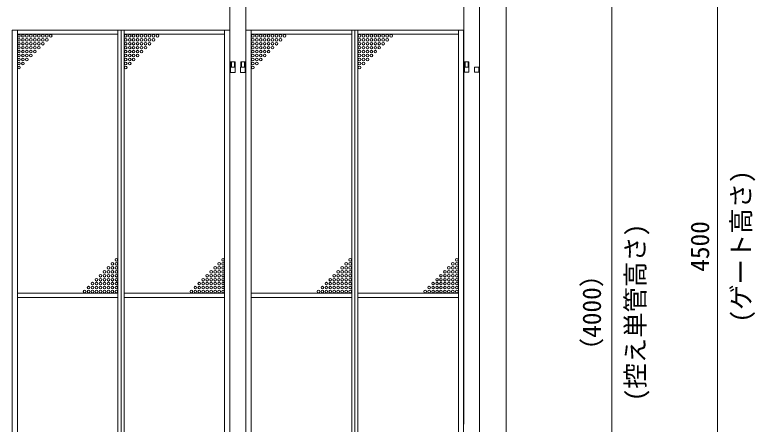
# Model space of a CAD drawing. Units: millimetres, scale not verified. Extents: x -10062 to 10062, y -16938 to 16938.
# Drawn here: x -1522 to 1281, y 7802 to 9351 of the extents above; entities that cross this region are included whole.
import ezdxf
from ezdxf.enums import TextEntityAlignment as Align

# ---------------------------------------------------------------- set-up
doc = ezdxf.new("R2010")
doc.units = ezdxf.units.MM
doc.header["$LTSCALE"] = 90
doc.linetypes.add('DASHED1', pattern=[1.8, 1.2, -0.6])
for name, color, linetype, lineweight in [('0-2_ACCG-3018', 134, 'Continuous', 18), ('0-C_寸法', 134, 'Continuous', 18), ('0-D_側固定棒', 134, 'Continuous', 18), ('1-1_中央走行棒', 134, 'Continuous', 18), ('1-9_標準ﾊﾟﾈﾙ', 134, 'Continuous', 18), ('1-A_標準柱', 134, 'Continuous', 18)]:
    doc.layers.add(name, color=color, linetype=linetype, lineweight=lineweight)
doc.styles.add('ＭＳ ゴシック', font='')
doc.styles.get('ＭＳ ゴシック').set_extended_font_data('MS Gothic')

msp = doc.modelspace()

# ---------------------------------------------------------------- linework, layer by layer
at = {"layer": '0-2_ACCG-3018'}
for centre in [(-1506.25, 9271.56), (-1506.25, 9256.56), (-1491.25, 9271.56), (-1491.25, 9256.56), (-1476.25, 9271.56), (-1476.25, 9256.56), (-1461.25, 9271.56), (-1461.25, 9256.56), (-1446.25, 9271.56), (-1446.25, 9256.56), (-1431.25, 9271.56), (-1431.25, 9256.56), (-1416.25, 9271.56), (-1416.25, 9256.56), (-1401.25, 9271.56), (-1401.25, 9256.56), (-1386.25, 9271.56), (-1102.25, 9271.56), (-1102.25, 9256.56), (-1087.25, 9271.56), (-1087.25, 9256.56), (-1072.25, 9271.56), (-1072.25, 9256.56), (-1057.25, 9271.56), (-1057.25, 9256.56), (-1042.25, 9271.56), (-1042.25, 9256.56), (-1027.25, 9271.56), (-1027.25, 9256.56), (-1012.25, 9271.56), (-1012.25, 9256.56), (-997.25, 9271.56), (-997.25, 9256.56), (-982.25, 9271.56), (-621.25, 9271.56), (-621.25, 9256.56), (-606.25, 9271.56), (-606.25, 9256.56), (-591.25, 9271.56), (-591.25, 9256.56), (-576.25, 9271.56), (-576.25, 9256.56), (-561.25, 9271.56), (-561.25, 9256.56), (-546.25, 9271.56), (-546.25, 9256.56), (-531.25, 9271.56), (-531.25, 9256.56), (-516.25, 9271.56), (-516.25, 9256.56), (-501.25, 9271.56), (-217.25, 9271.56), (-217.25, 9256.56), (-202.25, 9271.56), (-202.25, 9256.56), (-187.25, 9271.56), (-187.25, 9256.56), (-172.25, 9271.56), (-172.25, 9256.56), (-157.25, 9271.56), (-157.25, 9256.56), (-142.25, 9271.56), (-142.25, 9256.56), (-127.25, 9271.56), (-127.25, 9256.56), (-112.25, 9271.56), (-112.25, 9256.56), (-97.25, 9271.56), (-1506.25, 9241.56), (-1506.25, 9226.56), (-1491.25, 9241.56), (-1491.25, 9226.56), (-1476.25, 9241.56), (-1476.25, 9226.56), (-1461.25, 9241.56), (-1461.25, 9226.56), (-1446.25, 9241.56), (-1446.25, 9226.56), (-1431.25, 9241.56), (-1431.25, 9226.56), (-1416.25, 9241.56), (-1102.25, 9241.56), (-1102.25, 9226.56), (-1087.25, 9241.56), (-1087.25, 9226.56), (-1072.25, 9241.56), (-1072.25, 9226.56), (-1057.25, 9241.56), (-1057.25, 9226.56), (-1042.25, 9241.56), (-1042.25, 9226.56), (-1027.25, 9241.56), (-1027.25, 9226.56), (-1012.25, 9241.56), (-621.25, 9241.56), (-621.25, 9226.56), (-606.25, 9241.56), (-606.25, 9226.56), (-591.25, 9241.56), (-591.25, 9226.56), (-576.25, 9241.56), (-576.25, 9226.56), (-561.25, 9241.56), (-561.25, 9226.56), (-546.25, 9241.56), (-546.25, 9226.56), (-531.25, 9241.56), (-217.25, 9241.56), (-217.25, 9226.56), (-202.25, 9241.56), (-202.25, 9226.56), (-187.25, 9241.56), (-187.25, 9226.56), (-172.25, 9241.56), (-172.25, 9226.56), (-157.25, 9241.56), (-157.25, 9226.56), (-142.25, 9241.56), (-142.25, 9226.56), (-127.25, 9241.56), (-1506.25, 9211.56), (-1506.25, 9196.56), (-1491.25, 9211.56), (-1491.25, 9196.56), (-1476.25, 9211.56), (-1476.25, 9196.56), (-1461.25, 9211.56), (-1461.25, 9196.56), (-1446.25, 9211.56), (-1102.25, 9211.56), (-1102.25, 9196.56), (-1087.25, 9211.56), (-1087.25, 9196.56), (-1072.25, 9211.56), (-1072.25, 9196.56), (-1057.25, 9211.56), (-1057.25, 9196.56), (-1042.25, 9211.56), (-621.25, 9211.56), (-621.25, 9196.56), (-606.25, 9211.56), (-606.25, 9196.56), (-591.25, 9211.56), (-591.25, 9196.56), (-576.25, 9211.56), (-576.25, 9196.56), (-561.25, 9211.56), (-217.25, 9211.56), (-217.25, 9196.56), (-202.25, 9211.56), (-202.25, 9196.56), (-187.25, 9211.56), (-187.25, 9196.56), (-172.25, 9211.56), (-172.25, 9196.56), (-157.25, 9211.56), (-1506.25, 9181.56), (-1506.25, 9166.56), (-1491.25, 9181.56), (-1491.25, 9166.56), (-1476.25, 9181.56), (-1102.25, 9181.56), (-1102.25, 9166.56), (-1087.25, 9181.56), (-1087.25, 9166.56), (-1072.25, 9181.56), (-621.25, 9181.56), (-621.25, 9166.56), (-606.25, 9181.56), (-606.25, 9166.56), (-591.25, 9181.56), (-217.25, 9181.56), (-217.25, 9166.56), (-202.25, 9181.56), (-202.25, 9166.56), (-187.25, 9181.56), (-1506.25, 9151.56), (-1102.25, 9151.56), (-621.25, 9151.56), (-217.25, 9151.56), (-1152.75, 8408.56), (-1137.75, 8423.56), (-1137.75, 8408.56), (-748.75, 8408.56), (-733.75, 8423.56), (-733.75, 8408.56), (-267.75, 8408.56), (-252.75, 8423.56), (-252.75, 8408.56), (136.25, 8408.56), (151.25, 8423.56), (151.25, 8408.56), (-1182.75, 8378.56), (-1167.75, 8393.56), (-1167.75, 8378.56), (-1152.75, 8393.56), (-1152.75, 8378.56), (-1137.75, 8393.56), (-1137.75, 8378.56), (-778.75, 8378.56), (-763.75, 8393.56), (-763.75, 8378.56), (-748.75, 8393.56), (-748.75, 8378.56), (-733.75, 8393.56), (-733.75, 8378.56), (-297.75, 8378.56), (-282.75, 8393.56), (-282.75, 8378.56), (-267.75, 8393.56), (-267.75, 8378.56), (-252.75, 8393.56), (-252.75, 8378.56), (106.25, 8378.56), (121.25, 8393.56), (121.25, 8378.56), (136.25, 8393.56), (136.25, 8378.56), (151.25, 8393.56), (151.25, 8378.56), (-1212.75, 8348.56), (-1197.75, 8363.56), (-1197.75, 8348.56), (-1182.75, 8363.56), (-1182.75, 8348.56), (-1167.75, 8363.56), (-1167.75, 8348.56), (-1152.75, 8363.56), (-1152.75, 8348.56), (-1137.75, 8363.56), (-1137.75, 8348.56), (-808.75, 8348.56), (-793.75, 8363.56), (-793.75, 8348.56), (-778.75, 8363.56), (-778.75, 8348.56), (-763.75, 8363.56), (-763.75, 8348.56), (-748.75, 8363.56), (-748.75, 8348.56), (-733.75, 8363.56), (-733.75, 8348.56), (-327.75, 8348.56), (-312.75, 8363.56), (-312.75, 8348.56), (-297.75, 8363.56), (-297.75, 8348.56), (-282.75, 8363.56), (-282.75, 8348.56), (-267.75, 8363.56), (-267.75, 8348.56), (-252.75, 8363.56), (-252.75, 8348.56), (76.25, 8348.56), (91.25, 8363.56), (91.25, 8348.56), (106.25, 8363.56), (106.25, 8348.56), (121.25, 8363.56), (121.25, 8348.56), (136.25, 8363.56), (136.25, 8348.56), (151.25, 8363.56), (151.25, 8348.56), (-1227.75, 8333.56), (-1212.75, 8333.56), (-1197.75, 8333.56), (-1182.75, 8333.56), (-1167.75, 8333.56), (-1152.75, 8333.56), (-1137.75, 8333.56), (-823.75, 8333.56), (-808.75, 8333.56), (-793.75, 8333.56), (-778.75, 8333.56), (-763.75, 8333.56), (-748.75, 8333.56), (-733.75, 8333.56), (-342.75, 8333.56), (-327.75, 8333.56), (-312.75, 8333.56), (-297.75, 8333.56), (-282.75, 8333.56), (-267.75, 8333.56), (-252.75, 8333.56), (61.25, 8333.56), (76.25, 8333.56), (91.25, 8333.56), (106.25, 8333.56), (121.25, 8333.56), (136.25, 8333.56), (151.25, 8333.56), (-1257.75, 8303.56), (-1242.75, 8318.56), (-1242.75, 8303.56), (-1227.75, 8318.56), (-1227.75, 8303.56), (-1212.75, 8318.56), (-1212.75, 8303.56), (-1197.75, 8318.56), (-1197.75, 8303.56), (-1182.75, 8318.56), (-1182.75, 8303.56), (-1167.75, 8318.56), (-1167.75, 8303.56), (-1152.75, 8318.56), (-1152.75, 8303.56), (-1137.75, 8318.56), (-1137.75, 8303.56), (-853.75, 8303.56), (-838.75, 8318.56), (-838.75, 8303.56), (-823.75, 8318.56), (-823.75, 8303.56), (-808.75, 8318.56), (-808.75, 8303.56), (-793.75, 8318.56), (-793.75, 8303.56), (-778.75, 8318.56), (-778.75, 8303.56), (-763.75, 8318.56), (-763.75, 8303.56), (-748.75, 8318.56), (-748.75, 8303.56), (-733.75, 8318.56), (-733.75, 8303.56), (-372.75, 8303.56), (-357.75, 8318.56), (-357.75, 8303.56), (-342.75, 8318.56), (-342.75, 8303.56), (-327.75, 8318.56), (-327.75, 8303.56), (-312.75, 8318.56), (-312.75, 8303.56), (-297.75, 8318.56), (-297.75, 8303.56), (-282.75, 8318.56), (-282.75, 8303.56), (-267.75, 8318.56), (-267.75, 8303.56), (-252.75, 8318.56), (-252.75, 8303.56), (31.25, 8303.56), (46.25, 8318.56), (46.25, 8303.56), (61.25, 8318.56), (61.25, 8303.56), (76.25, 8318.56), (76.25, 8303.56), (91.25, 8318.56), (91.25, 8303.56), (106.25, 8318.56), (106.25, 8303.56), (121.25, 8318.56), (121.25, 8303.56), (136.25, 8318.56), (136.25, 8303.56), (151.25, 8318.56), (151.25, 8303.56)]:
    msp.add_circle(centre, 5, dxfattribs=at)
at = {"layer": '0-C_寸法'}
for p, q in [((1137.5, 10669.5), (1137.5, 6279.5)), ((737.5, 10169.5), (737.5, 6279.5))]:
    msp.add_line(p, q, dxfattribs=at)
at = {"layer": '0-D_側固定棒'}
msp.add_line((177.5, 7801.84), (177.5, 9153.33), dxfattribs=at)
msp.add_lwpolyline([(177.5, 9173.33), (177.5, 10025.33), (237.5, 10025.33), (237.5, 6355.33), (177.5, 6355.33), (177.5, 6410.33)], dxfattribs=at)
for points in [[(197.15, 9133.33), (179.85, 9133.33), (179.85, 9153.33), (197.15, 9153.33)], [(235.15, 9133.33), (217.85, 9133.33), (217.85, 9153.33), (235.15, 9153.33)]]:
    msp.add_lwpolyline(points, close=True, dxfattribs=at)
at = {"layer": '1-1_中央走行棒'}
for p, q in [((-707.5, 7801.56), (-707.5, 9153.06)), ((-647.5, 9153.06), (-647.5, 7801.56))]:
    msp.add_line(p, q, dxfattribs=at)
for points in [[(-707.5, 9173.06), (-707.5, 10505.06), (-702.5, 10505.06)], [(-652.5, 10505.06), (-647.5, 10505.06), (-647.5, 9173.06)]]:
    msp.add_lwpolyline(points, dxfattribs=at)
for points in [[(-687.85, 9133.06), (-705.15, 9133.06), (-705.15, 9153.06), (-687.85, 9153.06)], [(-649.85, 9133.06), (-667.15, 9133.06), (-667.15, 9153.06), (-649.85, 9153.06)]]:
    msp.add_lwpolyline(points, close=True, dxfattribs=at)
at = {"layer": '1-9_標準ﾊﾟﾈﾙ'}
for p, q in [((-704.2, 9173.06), (-704.2, 9153.06)), ((-650.79, 9173.06), (-650.79, 9153.06)), ((180.79, 9173.06), (180.79, 9153.06))]:
    msp.add_line(p, q, dxfattribs=at)
at = {"layer": '1-9_標準ﾊﾟﾈﾙ', "linetype": 'DASHED1'}
for p, q in [((-702, 9173.06), (-702, 9153.06)), ((-691, 9173.06), (-691, 9153.06)), ((-664, 9173.06), (-664, 9153.06)), ((-653, 9173.06), (-653, 9153.06)), ((183, 9173.06), (183, 9153.06)), ((194, 9173.06), (194, 9153.06))]:
    msp.add_line(p, q, dxfattribs=at)
at = {"layer": '1-9_標準ﾊﾟﾈﾙ'}
for points in [[(-1532, 9293.06), (-1512.25, 9293.06), (-1512.25, 6290.06), (-1532, 6290.06)], [(-1131.75, 9293.06), (-1512.25, 9293.06), (-1512.25, 9277.56), (-1131.75, 9277.56)], [(-1120, 9293.06), (-1131.75, 9293.06), (-1131.75, 6290.06), (-1120, 6290.06)], [(-1120, 9293.06), (-1108.25, 9293.06), (-1108.25, 6290.06), (-1120, 6290.06)], [(-1108.25, 9293.06), (-727.75, 9293.06), (-727.75, 9277.56), (-1108.25, 9277.56)], [(-708, 9293.06), (-727.75, 9293.06), (-727.75, 6290.06), (-708, 6290.06)], [(-647, 9293.06), (-627.25, 9293.06), (-627.25, 6290.06), (-647, 6290.06)], [(-246.75, 9293.06), (-627.25, 9293.06), (-627.25, 9277.56), (-246.75, 9277.56)], [(-235, 9293.06), (-246.75, 9293.06), (-246.75, 6290.06), (-235, 6290.06)], [(-235, 9293.06), (-223.25, 9293.06), (-223.25, 6290.06), (-235, 6290.06)], [(-223.25, 9293.06), (157.25, 9293.06), (157.25, 9277.56), (-223.25, 9277.56)], [(177, 9293.06), (157.25, 9293.06), (157.25, 6290.06), (177, 6290.06)], [(-1131.75, 8297.56), (-1512.25, 8297.56), (-1512.25, 8281.56), (-1131.75, 8281.56)], [(-1108.25, 8297.56), (-727.75, 8297.56), (-727.75, 8281.56), (-1108.25, 8281.56)], [(-246.75, 8297.56), (-627.25, 8297.56), (-627.25, 8281.56), (-246.75, 8281.56)], [(-223.25, 8297.56), (157.25, 8297.56), (157.25, 8281.56), (-223.25, 8281.56)]]:
    msp.add_lwpolyline(points, close=True, dxfattribs=at)
for points in [[(-708, 9153.06), (-688, 9153.06), (-688, 9173.06), (-708, 9173.06)], [(-647, 9153.06), (-667, 9153.06), (-667, 9173.06), (-647, 9173.06)], [(177, 9153.06), (197, 9153.06), (197, 9173.06), (177, 9173.06)]]:
    msp.add_lwpolyline(points, dxfattribs=at)
at = {"layer": '1-A_標準柱'}
for p, q in [((237.5, 6724.5), (237.5, 10174.5)), ((337.5, 6724.5), (337.5, 10174.5))]:
    msp.add_line(p, q, dxfattribs=at)

# ---------------------------------------------------------------- texts
at = {"layer": '0-C_寸法', "style": 'ＭＳ ゴシック'}
for s, p in [('(ゲート高さ)', (1283.1, 8186.5)), ('4500', (1127.6, 8378.5)), ('(控え単管高さ)', (883.1, 7888.5)), ('（4000）', (718.23, 8032.5))]:
    msp.add_text(s, height=70.38, rotation=90, dxfattribs=at).set_placement(p, align=Align.BOTTOM_LEFT)

doc.saveas('drawing.dxf')
